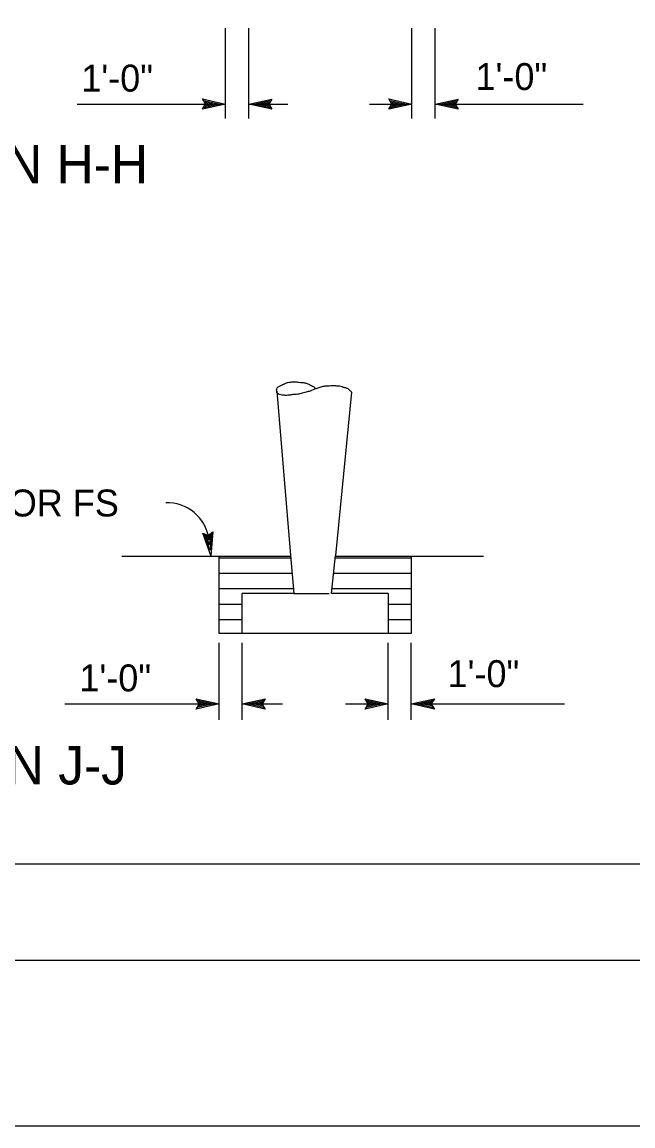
# Model space of a CAD drawing. Extents: x -894 to 866, y -472 to 714.
# Drawn here: x 27.9 to 186.6, y -472.4 to -185.6 of the extents above; entities that cross this region are included whole.
import ezdxf

# ---------------------------------------------------------------- set-up
doc = ezdxf.new("R2010")
doc.units = 0
for name, color, linetype in [('border_PLOTTING-ELEMENTS', 7, 'Continuous'), ('border_rw_22x34_Cut_Lines', 7, 'Continuous'), ('border_SHEET', 7, 'Continuous'), ('rd_EARTHWORK', 7, 'Continuous'), ('rd_EARTHWORK-anno', 7, 'Continuous'), ('rd_MISC', 7, 'Continuous')]:
    doc.layers.add(name, color=color, linetype=linetype)

msp = doc.modelspace()

# ---------------------------------------------------------------- linework, layer by layer
at = {"layer": 'border_PLOTTING-ELEMENTS'}
for points in [[(-894.0439, -472.4389), (865.9596, -472.4389), (865.9596, 713.5635), (-894.0439, 713.5635)], [(-864.0436, 670.5634), (835.9594, 670.5634), (835.9594, -429.4386), (-864.0436, -429.4386)]]:
    msp.add_lwpolyline(points, close=True, dxfattribs=at)
at = {"layer": 'border_rw_22x34_Cut_Lines'}
msp.add_lwpolyline([(-864.0436, 670.5634), (835.9594, 670.5634), (835.9594, -429.4386), (-864.0436, -429.4386)], close=True, dxfattribs=at)
at = {"layer": 'border_SHEET'}
msp.add_line((810.9596, -404.4388), (-814.0436, -404.4388), dxfattribs=at)
at = {"layer": 'rd_EARTHWORK'}
for p, q in [((94.054, -281.4894), (97.6855, -324.1917)), ((113.4953, -281.767), (109.302, -324.1949)), ((53.7962, -324.3374), (79.2391, -324.3374)), ((79.0993, -344.4677), (79.0993, -324.3374)), ((79.2391, -324.3374), (97.6705, -324.3374)), ((97.6863, -324.1992), (98.5284, -334.0996)), ((108.3252, -334.0787), (109.302, -324.1949)), ((109.276, -324.3374), (129.0846, -324.3374)), ((129.0492, -324.3374), (129.0492, -344.4677)), ((129.0846, -324.3374), (147.8118, -324.3374)), ((98.5288, -334.1047), (85.0993, -334.1047)), ((85.0993, -344.4677), (85.0993, -334.1047)), ((98.5288, -334.1047), (107.7315, -334.1047)), ((123.0492, -334.1047), (108.413, -334.1047)), ((123.0492, -334.1047), (123.0492, -344.4677)), ((84.6473, -344.4677), (79.0993, -344.4677)), ((123.676, -344.4677), (84.6473, -344.4677)), ((129.0492, -344.4677), (123.676, -344.4677))]:
    msp.add_line(p, q, dxfattribs=at)
msp.add_spline([(113.5327, -281.7705), (112.9311, -281.1709), (112.228, -280.7209), (111.3748, -280.5225), (110.7225, -280.2733), (110.0697, -280.1749), (108.7154, -280.1296), (108.1134, -280.1316), (107.3107, -280.1847), (106.3575, -280.2383), (105.2544, -280.5442), (104.2516, -280.8493), (102.7477, -281.4583), (101.6945, -281.7638), (100.391, -282.1201), (99.2375, -282.3257), (98.2343, -282.3796), (97.2812, -282.5335), (96.5792, -282.5863), (95.4753, -282.4898), (94.7225, -282.3414), (94.2701, -282.0414), (94.0686, -281.4886), (94.0678, -280.9855), (94.4178, -280.3808), (95.1194, -280.0261), (95.8713, -279.6713), (96.8741, -279.2654), (97.7264, -279.1115), (98.78, -279.0575), (99.8335, -279.1544), (100.6867, -279.252), (101.7406, -279.3993), (102.5941, -279.7989), (103.0965, -280.0485), (104.2323, -280.8032)], degree=3, dxfattribs=at)
at = {"layer": 'rd_EARTHWORK-anno'}
for p, q in [((80.7773, -210.6736), (80.7773, -187.1873)), ((86.7773, -210.6736), (86.7773, -187.1873)), ((129.2173, -210.6736), (129.2173, -187.1873)), ((135.2173, -210.6736), (135.2173, -187.1873)), ((75.5773, -206.8973), (74.7773, -205.5571)), ((74.7773, -205.5571), (74.7773, -205.5571)), ((74.7773, -205.5571), (80.7773, -206.8973)), ((74.9938, -205.913), (79.3973, -206.8965)), ((75.2277, -206.2725), (78.0147, -206.8949)), ((86.7773, -206.8973), (92.7773, -205.5669)), ((88.1683, -206.8937), (92.5427, -205.9264)), ((89.5399, -206.8992), (92.3651, -206.2728)), ((92.7773, -205.5669), (91.9773, -206.8973)), ((92.7773, -205.5669), (92.7773, -205.5669)), ((124.0173, -206.8973), (123.2173, -205.5571)), ((123.2173, -205.5571), (123.2173, -205.5571)), ((123.2173, -205.5571), (129.2173, -206.8973)), ((123.4338, -205.913), (127.8374, -206.8965)), ((123.6677, -206.2725), (126.4543, -206.8949)), ((135.2173, -206.8973), (141.2173, -205.5669)), ((136.6082, -206.8937), (140.9823, -205.9264)), ((137.9799, -206.8992), (140.8051, -206.2728)), ((141.2173, -205.5669), (140.4173, -206.8973)), ((141.2173, -205.5669), (141.2173, -205.5669)), ((42.1955, -206.8973), (80.7773, -206.8973)), ((80.7773, -206.8973), (74.7773, -208.2272)), ((74.7773, -208.2272), (75.5773, -206.8973)), ((74.7773, -208.2272), (74.7773, -208.2272)), ((79.3863, -206.9008), (75.0123, -207.8681)), ((78.0147, -206.8949), (75.1895, -207.5213)), ((75.404, -206.6193), (76.6332, -206.8941)), ((76.6332, -206.8941), (75.4245, -207.1618)), ((80.7773, -206.8973), (80.7773, -206.8973)), ((86.7773, -206.8973), (96.9647, -206.8973)), ((92.7773, -208.237), (86.7773, -206.8973)), ((86.7773, -206.8973), (86.7773, -206.8973)), ((92.5608, -207.8811), (88.1572, -206.8976)), ((92.3269, -207.5217), (89.5399, -206.8992)), ((90.9214, -206.9004), (92.1305, -206.6323)), ((92.1509, -207.1748), (90.9214, -206.9004)), ((91.9773, -206.8973), (92.7773, -208.237)), ((92.7773, -208.237), (92.7773, -208.237)), ((118.1756, -206.8973), (129.2173, -206.8973)), ((129.2173, -206.8973), (123.2173, -208.2272)), ((123.2173, -208.2272), (124.0173, -206.8973)), ((123.2173, -208.2272), (123.2173, -208.2272)), ((127.8263, -206.9008), (123.4519, -207.8681)), ((126.4543, -206.8949), (123.6295, -207.5213)), ((123.8437, -206.6193), (125.0732, -206.8941)), ((125.0732, -206.8941), (123.8641, -207.1618)), ((129.2173, -206.8973), (129.2173, -206.8973)), ((141.2173, -208.237), (135.2173, -206.8973)), ((135.2173, -206.8973), (135.2173, -206.8973)), ((135.2173, -206.8973), (173.7424, -206.8973)), ((141.0008, -207.8811), (136.5972, -206.8976)), ((140.7669, -207.5217), (137.9799, -206.8992)), ((139.3614, -206.9004), (140.5701, -206.6323)), ((140.5905, -207.1748), (139.3614, -206.9004)), ((140.4173, -206.8973), (141.2173, -208.237)), ((141.2173, -208.237), (141.2173, -208.237)), ((74.8517, -318.4173), (76.2729, -319.0413)), ((76.9344, -324.1992), (74.8521, -318.4173)), ((74.8521, -318.4173), (74.8521, -318.4173)), ((76.2729, -319.0413), (77.5001, -318.0775)), ((77.1749, -318.3374), (76.7596, -322.8307)), ((77.5001, -318.0775), (76.9344, -324.1992)), ((77.5001, -318.0775), (77.5001, -318.0775)), ((76.754, -322.8201), (75.2383, -318.6043)), ((76.5851, -321.4586), (75.6044, -318.7362)), ((76.4103, -320.0882), (75.991, -318.9236)), ((76.5261, -318.8338), (76.4103, -320.0882)), ((76.8481, -318.6153), (76.5851, -321.4586)), ((76.9344, -324.1992), (76.9344, -324.1992)), ((79.0993, -366.8872), (79.0993, -346.9346)), ((85.0993, -366.8872), (85.0993, -346.9346)), ((123.0492, -366.8872), (123.0492, -346.9346)), ((129.0492, -366.8872), (129.0492, -346.9346)), ((73.8993, -362.7707), (73.0993, -361.4309)), ((73.0993, -361.4309), (73.0993, -361.4309)), ((73.0993, -361.4309), (79.0993, -362.7707)), ((85.0993, -362.7707), (91.0993, -361.4408)), ((91.0993, -361.4408), (90.2993, -362.7707)), ((91.0993, -361.4408), (91.0993, -361.4408)), ((117.8492, -362.7707), (117.0492, -361.4309)), ((117.0492, -361.4309), (117.0492, -361.4309)), ((117.0492, -361.4309), (123.0492, -362.7707)), ((129.0492, -362.7707), (135.0492, -361.4408)), ((135.0492, -361.4408), (134.2492, -362.7707)), ((135.0492, -361.4408), (135.0492, -361.4408)), ((38.9905, -362.7707), (79.0993, -362.7707)), ((79.0993, -362.7707), (73.0993, -364.101)), ((73.0993, -364.101), (73.8993, -362.7707)), ((73.0993, -364.101), (73.0993, -364.101)), ((73.3159, -361.7868), (77.7194, -362.7703)), ((77.7084, -362.7742), (73.334, -363.7416)), ((76.3363, -362.7687), (73.5115, -363.3951)), ((73.5497, -362.1463), (76.3363, -362.7687)), ((73.7257, -362.4931), (74.9552, -362.7675)), ((74.9552, -362.7675), (73.7462, -363.0357)), ((79.0993, -362.7707), (79.0993, -362.7707)), ((91.0993, -364.1109), (85.0993, -362.7707)), ((85.0993, -362.7707), (85.0993, -362.7707)), ((85.0993, -362.7707), (95.5859, -362.7707)), ((90.8828, -363.7549), (86.4792, -362.7715)), ((86.4903, -362.7675), (90.8643, -361.8002)), ((87.8619, -362.7731), (90.6871, -362.1467)), ((90.6489, -363.3955), (87.8619, -362.7731)), ((89.2434, -362.7742), (90.4521, -362.5061)), ((90.4725, -363.0486), (89.2434, -362.7742)), ((90.2993, -362.7707), (91.0993, -364.1109)), ((91.0993, -364.1109), (91.0993, -364.1109)), ((111.9189, -362.7707), (123.0492, -362.7707)), ((123.0492, -362.7707), (117.0488, -364.101)), ((117.0492, -364.101), (117.8492, -362.7707)), ((117.0492, -364.101), (117.0492, -364.101)), ((117.2658, -361.7868), (121.6693, -362.7703)), ((121.6579, -362.7742), (117.2839, -363.7416)), ((120.2862, -362.7687), (117.461, -363.3951)), ((117.4992, -362.1463), (120.2862, -362.7687)), ((117.6756, -362.4931), (118.9047, -362.7675)), ((118.9047, -362.7675), (117.6961, -363.0357)), ((123.0492, -362.7707), (123.0492, -362.7707)), ((135.0492, -364.1109), (129.0492, -362.7707)), ((129.0492, -362.7707), (129.0492, -362.7707)), ((129.0492, -362.7707), (168.9007, -362.7707)), ((134.8327, -363.7549), (130.4291, -362.7715)), ((130.4402, -362.7675), (134.8142, -361.8002)), ((131.8118, -362.7731), (134.637, -362.1467)), ((134.5988, -363.3955), (131.8118, -362.7731)), ((133.1933, -362.7742), (134.402, -362.5061)), ((134.4224, -363.0486), (133.1933, -362.7742)), ((134.2492, -362.7707), (135.0492, -364.1109)), ((135.0492, -364.1109), (135.0492, -364.1109))]:
    msp.add_line(p, q, dxfattribs=at)
msp.add_arc((65.5479, -321.4939), 11.0199, 8.774228, 91.791103, dxfattribs=at)
at = {"layer": 'rd_MISC'}
for points in [[(79.0993, -324.8157), (97.7386, -324.8157)], [(109.2406, -324.8157), (129.0492, -324.8157)], [(79.0993, -328.8157), (98.0792, -328.8157)], [(108.8453, -328.8157), (129.0492, -328.8157)], [(79.0993, -332.8157), (98.4193, -332.8157)], [(108.45, -332.8157), (129.0492, -332.8157)], [(79.0993, -336.8157), (85.0993, -336.8157)], [(123.0492, -336.8157), (129.0492, -336.8157)], [(79.0993, -340.8157), (85.0993, -340.8157)], [(123.0492, -340.8157), (129.0492, -340.8157)]]:
    msp.add_lwpolyline(points, dxfattribs=at)

# ---------------------------------------------------------------- texts
at = {"layer": 'rd_EARTHWORK-anno'}
for s, height, p in [('1\'-0"', 7, (43.2725, -203.6417)), ('1\'-0"', 7, (145.7298, -203.2343)), ('SECTION H-H', 10, (-26.2976, -227.4845)), ('GP OR FS', 7, (8.3086, -314.0547)), ('1\'-0"', 7, (42.7813, -359.5088)), ('1\'-0"', 7, (138.4691, -358.3991)), ('SECTION J-J', 10, (-25.8613, -383.6981))]:
    msp.add_text(s, height=height, dxfattribs=at).set_placement(p)

doc.saveas('drawing.dxf')
